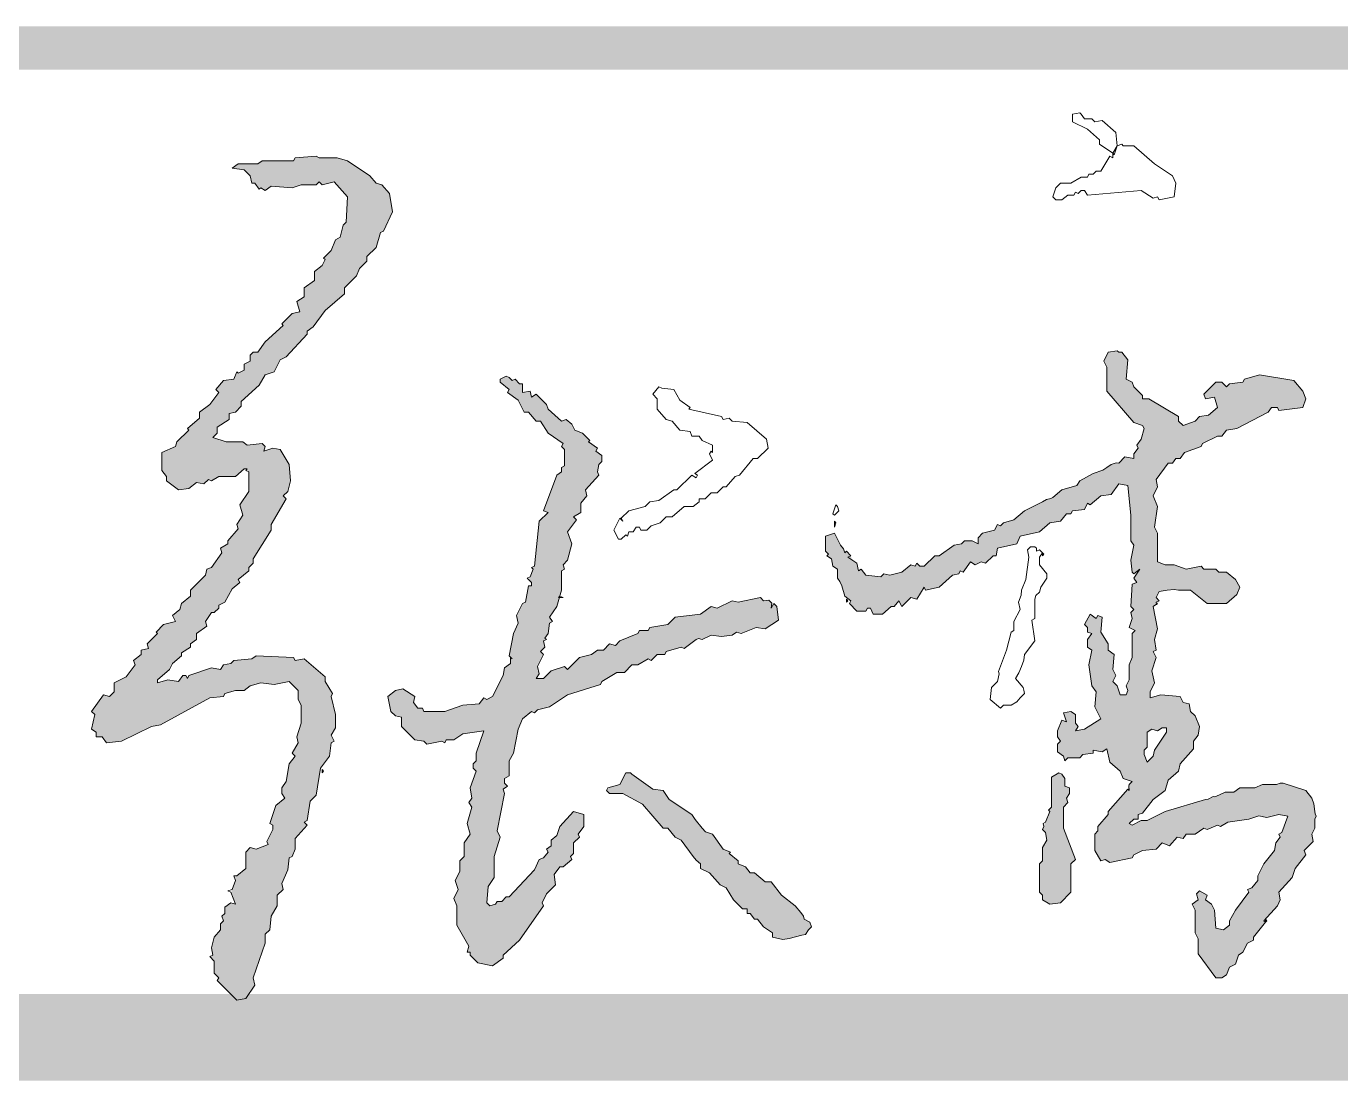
# Model space of a CAD drawing. Extents: x -518115 to 790560, y -210384 to 1628073.
# Drawn here: x 487287 to 488349, y -121861 to -121009 of the extents above; entities that cross this region are included whole.
import ezdxf

# ---------------------------------------------------------------- set-up
doc = ezdxf.new("R2010")
doc.units = 0
doc.header["$LTSCALE"] = 1000
doc.header["$MEASUREMENT"] = 0
doc.layers.add('图框', color=140, linetype='Continuous')
doc.layers.add('签名', color=7, linetype='Continuous', lineweight=18)

# ---------------------------------------------------------------- blocks, each defined once
blk = doc.blocks.new('TK')
at = {"layer": '签名'}
h = blk.add_hatch(color=2, dxfattribs=at)
h.dxf.hatch_style = 1
h.paths.add_polyline_path([(546496, 497388.5), (546506.9, 497389.7), (546508.1, 497392.1), (546516.6, 497394.6), (546523.8, 497394.6), (546528.7, 497398.2), (546537.1, 497400.6), (546548, 497399.4), (546560.1, 497401.8), (546567.4, 497394.6), (546567.4, 497387.3), (546569.8, 497382.5), (546569.8, 497368), (546566.2, 497357.1), (546567.4, 497352.2), (546562.5, 497343.8), (546564.9, 497341.3), (546560.1, 497335.3), (546557.7, 497320.8), (546554.1, 497315.9), (546554.1, 497311.1), (546556.5, 497307.5), (546549.2, 497301.4), (546544.4, 497286.9), (546546.8, 497285.7), (546546.8, 497282.1), (546542, 497272.4), (546543.2, 497270), (546533.5, 497266.3), (546528.7, 497267.6), (546525, 497263.9), (546525, 497250.6), (546515.9, 497243), (546516.6, 497240.9), (546513.1, 497230.7), (546516.6, 497221.6), (546512.9, 497222.8), (546508.1, 497219.2), (546508.1, 497214.3), (546505.7, 497211.9), (546506.9, 497208.3), (546504.5, 497205.9), (546504.5, 497201), (546499.6, 497195), (546497.2, 497186.5), (546498.4, 497180.5), (546496, 497179.3), (546499.6, 497175.6), (546499.6, 497166), (546503.3, 497162.3), (546502, 497159.9), (546517.8, 497144.2), (546525, 497145.4), (546532.3, 497156.3), (546531.1, 497162.3), (546540.8, 497190.1), (546540.8, 497197.4), (546544.4, 497201), (546545.6, 497211.9), (546550.4, 497220.4), (546550.4, 497228.9), (546555.3, 497233.7), (546554.1, 497238.5), (546558.9, 497249.4), (546560.1, 497259.1), (546562.5, 497260.3), (546564.9, 497266.3), (546564.9, 497274.8), (546574.6, 497285.7), (546572.2, 497288.1), (546574.6, 497289.3), (546577, 497305.1), (546581.9, 497309.9), (546585.5, 497331.7), (546592.8, 497341.3), (546594, 497352.2), (546596.4, 497353.4), (546594, 497358.3), (546597.6, 497364.3), (546597.6, 497375.2), (546594, 497389.7), (546595.2, 497392.1), (546589.1, 497401.8), (546589.1, 497405.5), (546572.2, 497420), (546564.9, 497418.8), (546563.7, 497421.2), (546533.5, 497422.4), (546529.9, 497420), (546515.4, 497418.8), (546512.9, 497416.3), (546506.9, 497415.1), (546504.5, 497411.5), (546497.2, 497412.7), (546479.1, 497406.7), (546477.9, 497404.2), (546476.6, 497406.7), (546474.2, 497406.7), (546470.6, 497401.8), (546462.1, 497403), (546453.7, 497400.6), (546453.7, 497403), (546463.3, 497411.5), (546465.8, 497416.3), (546473, 497422.4), (546473, 497424.8), (546480.3, 497429.6), (546480.3, 497432.1), (546485.1, 497435.7), (546485.1, 497440.5), (546493.6, 497446.6), (546492.4, 497450.2), (546497.2, 497457.5), (546499.6, 497457.5), (546503.3, 497461.1), (546503.3, 497463.5), (546508.1, 497465.9), (546514.1, 497476.8), (546520.2, 497481.7), (546519, 497484.1), (546527.4, 497491.3), (546527.4, 497493.8), (546531.1, 497497.4), (546531.1, 497501), (546545.6, 497524), (546545.6, 497528.8), (546557.7, 497549.4), (546555.3, 497551.8), (546558.9, 497555.4), (546561.3, 497563.9), (546560.1, 497577.2), (546552.8, 497589.3), (546546.8, 497590.5), (546539.5, 497588.1), (546540.8, 497591.7), (546538.3, 497594.2), (546526.2, 497592.9), (546522.6, 497595.4), (546509.3, 497595.4), (546498.4, 497599), (546502, 497602.6), (546502, 497607.5), (546511.7, 497613.5), (546511.7, 497618.3), (546516.6, 497619.6), (546521.4, 497624.4), (546521.4, 497628), (546535.9, 497641.3), (546540.8, 497649.8), (546548, 497652.2), (546552.8, 497661.9), (546557.7, 497664.3), (546574.6, 497682.5), (546574.6, 497684.9), (546579.5, 497688.5), (546589.1, 497701.8), (546604.9, 497715.1), (546604.9, 497719.9), (546614.5, 497729.6), (546617, 497735.7), (546623, 497741.7), (546623, 497745.4), (546630.3, 497752.6), (546633.9, 497764.7), (546636.3, 497765.9), (546643.6, 497781.6), (546641.1, 497796.2), (546635.1, 497803.4), (546630.3, 497804.6), (546625.4, 497810.7), (546607.3, 497822.8), (546598.8, 497825.2), (546584.3, 497825.2), (546581.9, 497826.4), (546564.9, 497825.2), (546563.7, 497822.8), (546538.3, 497822.8), (546534.7, 497820.3), (546519, 497820.3), (546514.1, 497816.7), (546523.8, 497815.5), (546528.7, 497810.7), (546529.9, 497804.6), (546532.3, 497804.6), (546535.9, 497799.8), (546537.1, 497801), (546540.8, 497798.6), (546545.6, 497802.2), (546562.5, 497801), (546569.8, 497803.4), (546581.9, 497803.4), (546584.3, 497805.8), (546586.7, 497803.4), (546596.4, 497805.8), (546607.3, 497793.7), (546606.1, 497773.2), (546603.7, 497770.8), (546601.2, 497761.1), (546597.6, 497758.7), (546594, 497750.2), (546587.9, 497744.1), (546589.1, 497742.9), (546586.7, 497738.1), (546580.7, 497733.3), (546580.7, 497726), (546572.2, 497719.9), (546572.2, 497712.7), (546566.2, 497709.1), (546568.6, 497700.6), (546562.5, 497699.4), (546554.1, 497690.9), (546555.3, 497689.7), (546540.8, 497676.4), (546534.7, 497667.9), (546531.1, 497667.9), (546528.7, 497665.5), (546528.7, 497660.7), (546523.8, 497658.3), (546523.8, 497653.4), (546516.9, 497649.9), (546515.4, 497646.2), (546506.9, 497645), (546500.8, 497637.7), (546503.3, 497635.3), (546496, 497625.6), (546487.5, 497619.6), (546487.5, 497614.7), (546477.9, 497606.2), (546479.1, 497605), (546469.4, 497595.4), (546468.2, 497591.7), (546457.3, 497586.9), (546457.3, 497572.4), (546460.9, 497567.5), (546460.9, 497563.9), (546470.6, 497556.7), (546479.1, 497557.9), (546485.1, 497562.7), (546491.2, 497561.5), (546494.8, 497565.1), (546497.2, 497563.9), (546503.3, 497567.5), (546516.6, 497567.5), (546523.8, 497573.6), (546526.2, 497573.6), (546525, 497572.4), (546527.4, 497571.2), (546527.4, 497555.4), (546520.2, 497544.6), (546522.6, 497536.1), (546517.8, 497528.8), (546519, 497525.2), (546510.5, 497515.5), (546510.5, 497513.1), (546504.5, 497509.5), (546505.7, 497505.8), (546497.2, 497493.8), (546493.6, 497492.5), (546492.4, 497487.7), (546480.3, 497475.6), (546480.3, 497470.8), (546473, 497464.7), (546471.8, 497459.9), (546465.8, 497455), (546468.2, 497450.2), (546458.5, 497447.8), (546452.5, 497441.7), (546453.7, 497440.5), (546445.2, 497432.1), (546446.4, 497428.4), (546440.4, 497427.2), (546440.4, 497423.6), (546434.3, 497418.8), (546435.5, 497415.1), (546428.3, 497405.5), (546418.6, 497400.6), (546418.6, 497393.4), (546415, 497389.7), (546410.1, 497390.9), (546400.4, 497377.6), (546402.9, 497375.2), (546400.4, 497363.1), (546404.1, 497360.7), (546404.1, 497357.1), (546408.9, 497357.1), (546412.5, 497352.2), (546424.6, 497353.4), (546448.8, 497365.5), (546456.1, 497366.7)])
h = blk.add_hatch(color=2, dxfattribs=at)
h.dxf.hatch_style = 1
h.paths.add_polyline_path([(547276.7, 497582.1), (547280.3, 497582.1), (547283.9, 497586.9), (547297.2, 497591.7), (547298.4, 497594.2), (547310.5, 497600.2), (547314.1, 497600.2), (547317.8, 497605), (547326.2, 497606.2), (547351.6, 497619.6), (547354.1, 497623.2), (547358.9, 497623.2), (547360.1, 497620.8), (547379.5, 497623.2), (547381.9, 497630.4), (547379.5, 497636.5), (547372.2, 497645), (547344.4, 497649.8), (547332.3, 497646.2), (547331.1, 497643.7), (547320.2, 497642.5), (547317.8, 497640.1), (547314.1, 497643.7), (547309.3, 497643.7), (547299.6, 497634.1), (547300.8, 497630.4), (547308.1, 497631.6), (547310.5, 497623.2), (547303.3, 497617.1), (547296, 497615.9), (547292.4, 497612.3), (547282.7, 497608.7), (547279.1, 497612.3), (547279.1, 497615.9), (547254.9, 497630.4), (547250, 497630.4), (547250, 497632.9), (547242.8, 497640.1), (547241.6, 497643.7), (547236.7, 497646.2), (547237.9, 497661.9), (547233.1, 497667.9), (547230.7, 497667.9), (547229.5, 497669.1), (547222.2, 497667.9), (547218.6, 497660.7), (547221, 497655.8), (547221, 497636.5), (547242.8, 497611.1), (547250, 497608.7), (547251.2, 497606.2), (547248.8, 497597.8), (547245.2, 497592.9), (547246.4, 497590.5), (547242.8, 497585.7), (547242.8, 497582.1), (547235.5, 497583.3), (547230.7, 497578.4), (547228.7, 497578.6), (547224.6, 497577.2), (547221, 497574.8), (547217.8, 497572.6), (547210.1, 497570), (547199.2, 497563.9), (547196.8, 497560.3), (547184.7, 497556.7), (547177.5, 497550.6), (547175.7, 497549.8), (547172.4, 497548.9), (547169, 497547), (547154.5, 497539.7), (547146, 497532.5), (547137.5, 497530), (547135.1, 497527.6), (547132.7, 497528.8), (547130.3, 497524), (547120.6, 497521.6), (547117, 497517.9), (547117, 497513.1), (547112.1, 497515.5), (547106.1, 497515.5), (547103.7, 497513.1), (547097.6, 497511.9), (547085.5, 497503.4), (547081.9, 497503.4), (547073.4, 497495), (547069.8, 497495), (547067.4, 497497.4), (547066.2, 497495), (547062.6, 497496.2), (547055.3, 497490.1), (547045.6, 497487.7), (547040.8, 497488.9), (547038.4, 497486.5), (547026.3, 497487.7), (547022.6, 497492.5), (547020.2, 497491.3), (547019, 497497.4), (547014.6, 497501.2), (547014.2, 497503.4), (547010.5, 497507.1), (547009.3, 497505.8), (547008.3, 497509), (547005.7, 497511.9), (547000.9, 497521.6), (546993.6, 497519.2), (546993.6, 497507.1), (546996, 497504.6), (546994.8, 497503.4), (546998.4, 497501), (546999.7, 497495), (547003.3, 497492.5), (547003.3, 497485.3), (547005.5, 497482), (547006.9, 497479.2), (547009.3, 497470.8), (547014.2, 497467.1), (547013, 497464.7), (547019, 497458.7), (547026.3, 497458.7), (547027.5, 497461.1), (547029.9, 497461.1), (547032.3, 497456.3), (547039.6, 497456.3), (547046.8, 497462.3), (547049.2, 497462.3), (547052.9, 497467.1), (547055.3, 497462.3), (547062.6, 497469.6), (547067.4, 497468.4), (547073.4, 497478), (547074.6, 497475.6), (547085.5, 497478), (547096.4, 497487.7), (547101.3, 497488.9), (547102.5, 497491.3), (547104.9, 497490.1), (547110.9, 497498.6), (547114.6, 497496.2), (547119.4, 497498.6), (547123, 497497.4), (547129.1, 497503.4), (547131.5, 497503.4), (547132.7, 497509.5), (547148.4, 497513.1), (547150.9, 497519.2), (547166.6, 497522.8), (547175, 497530), (547183.5, 497531.3), (547188.4, 497537.3), (547192, 497537.3), (547193.2, 497539.7), (547202.9, 497540.9), (547205.3, 497545.8), (547207.7, 497544.6), (547216.2, 497551.8), (547224.6, 497553), (547230.7, 497561.5), (547237.9, 497560.3), (547240.4, 497536.1), (547240.4, 497515.5), (547242.8, 497511.9), (547240.4, 497499.8), (547241.6, 497490.1), (547242.8, 497488.9), (547247.6, 497492.5), (547242.8, 497485.3), (547245.2, 497481.7), (547241.6, 497480.4), (547240.4, 497462.3), (547242.8, 497459.9), (547240.4, 497457.5), (547241.6, 497452.6), (547239.2, 497445.4), (547244, 497443), (547241.6, 497440.5), (547241.6, 497421.2), (547239.2, 497415.1), (547239.2, 497403), (547236.7, 497398.2), (547237.9, 497394.6), (547236.7, 497390.9), (547231.9, 497390.9), (547229.5, 497398.2), (547225.8, 497401.8), (547228.3, 497406.7), (547225.8, 497411.5), (547227.1, 497423.6), (547222.2, 497427.2), (547222.2, 497432.1), (547216.2, 497441.7), (547217.4, 497453.8), (547213.8, 497455), (547212.5, 497452.6), (547207.7, 497456.3), (547202.9, 497447.8), (547205.3, 497445.4), (547205.3, 497441.7), (547208.9, 497440.5), (547205.3, 497435.7), (547205.3, 497429.6), (547208.9, 497427.2), (547206.5, 497415.1), (547208.9, 497398.2), (547212.5, 497393.4), (547211.3, 497381.3), (547216.2, 497371.6), (547202.9, 497363.1), (547195.6, 497361.9), (547198, 497365.5), (547195.6, 497368), (547195.6, 497375.2), (547192, 497377.6), (547185.9, 497376.4), (547188.4, 497369.2), (547184.7, 497370.4), (547181.1, 497361.9), (547181.1, 497357.1), (547183.5, 497353.4), (547181.1, 497351), (547181.1, 497345), (547185.9, 497341.3), (547187.1, 497337.7), (547189.6, 497340.1), (547199.2, 497340.1), (547201.7, 497342.6), (547210.1, 497343.8), (547210.1, 497346.2), (547217.4, 497345), (547221, 497347.4), (547223.4, 497336.5), (547231.9, 497329.2), (547234.3, 497323.2), (547241.6, 497320.8), (547239.2, 497318.4), (547238.9, 497317.1), (547237.8, 497314.6), (547237.9, 497314.7), (547239.2, 497313.5), (547237.8, 497314.6), (547222.2, 497296.6), (547222.2, 497294.2), (547213.8, 497284.5), (547213.8, 497280.9), (547211.3, 497278.4), (547211.3, 497265.1), (547216.2, 497256.7), (547219.8, 497257.9), (547223.4, 497255.5), (547241.6, 497259.1), (547242.8, 497261.5), (547250, 497265.1), (547260.9, 497266.3), (547265.8, 497271.2), (547271.8, 497268.8), (547277.9, 497276), (547282.7, 497274.8), (547285.1, 497278.4), (547292.4, 497278.4), (547299.6, 497283.3), (547302.1, 497282.1), (547310.5, 497285.7), (547312.9, 497284.5), (547319, 497288.1), (547334.7, 497290.4), (547334.7, 497290.5), (547334.9, 497290.4), (547335.9, 497290.5), (547343.9, 497293.1), (547350.4, 497291.8), (547360.1, 497294.2), (547367.4, 497293), (547362.5, 497279.7), (547360.1, 497278.4), (547361.3, 497276), (547357.7, 497271.2), (547356.5, 497265.1), (547348, 497254.3), (547343.2, 497244.6), (547343.2, 497240.9), (547338.3, 497234.9), (547334.7, 497233.7), (547335.9, 497231.3), (547325, 497216.8), (547320.2, 497208.3), (547320.2, 497204.7), (547315.4, 497201), (547309.3, 497202.2), (547308.1, 497216.8), (547305.7, 497221.6), (547300.8, 497225.2), (547302.1, 497228.9), (547296, 497232.5), (547293.6, 497230.1), (547294.8, 497225.2), (547290, 497221.6), (547292.4, 497216.8), (547292.4, 497198.6), (547294.8, 497193.8), (547294.8, 497181.7), (547309.3, 497162.3), (547314.1, 497162.3), (547317.8, 497164.7), (547320.2, 497170.8), (547325, 497173.2), (547327.5, 497180.5), (547331.1, 497182.9), (547334.7, 497190.1), (547339.6, 497192.6), (547339.6, 497195), (547349.2, 497207.1), (547348, 497208.3), (547358.9, 497220.4), (547361.3, 497225.2), (547360.1, 497231.3), (547371, 497243.4), (547373.4, 497250.6), (547381.9, 497261.5), (547380.7, 497265.1), (547387.9, 497272.4), (547386.7, 497278.4), (547389.1, 497283.3), (547389.1, 497290.5), (547390.3, 497292.8), (547389.5, 497294.7), (547389.1, 497296.6), (547388.4, 497302.8), (547386.7, 497307.5), (547381.9, 497313.5), (547363.7, 497319.6), (547361.3, 497319.6), (547358.1, 497318.4), (547356.5, 497318.4), (547346.8, 497318.4), (547340.8, 497315.9), (547328.7, 497315.9), (547323.8, 497312.3), (547316.6, 497312.3), (547309.3, 497308.7), (547308.4, 497308.5), (547306.9, 497308.7), (547303.1, 497306.7), (547300.8, 497306.3), (547268.2, 497296.6), (547253.7, 497289.3), (547248.8, 497289.3), (547241.6, 497285.7), (547239.2, 497286.9), (547242.8, 497290.5), (547246.4, 497290.5), (547246.4, 497294.2), (547250, 497295.4), (547258.5, 497306.3), (547268.2, 497313.5), (547270.6, 497322), (547279.1, 497329.2), (547280.3, 497335.3), (547291.2, 497347.4), (547291.2, 497353.4), (547294.8, 497358.3), (547296, 497365.5), (547292.4, 497374), (547288.7, 497377.6), (547287.5, 497383.7), (547282.7, 497384.9), (547280.3, 497389.7), (547264.6, 497390.9), (547256.1, 497388.5), (547256.1, 497393.4), (547259.7, 497400.6), (547257.3, 497410.3), (547260.9, 497421.2), (547258.5, 497426), (547260.9, 497427.2), (547259.7, 497435.7), (547262.1, 497444.2), (547258.5, 497462.3), (547262.1, 497464.7), (547263.3, 497467.1), (547260.9, 497469.6), (547263.3, 497474.4), (547269.7, 497475.6), (547275.5, 497476), (547279.1, 497475.6), (547288.7, 497475.6), (547302.1, 497464.7), (547317.8, 497464.7), (547326.2, 497472), (547328.7, 497478), (547325, 497484.1), (547317.8, 497490.1), (547311.7, 497490.1), (547309.3, 497492.5), (547299.6, 497492.5), (547297.2, 497495), (547285.1, 497492.5), (547275.4, 497496.2), (547268.2, 497496.2), (547262.1, 497498.6), (547262.1, 497521.6), (547259.7, 497526.4), (547262.1, 497543.3), (547258.5, 497551.8), (547262.1, 497559.1), (547260.9, 497565.1), (547270.6, 497578.4), (547274.2, 497578.4)])
h.paths.add_polyline_path([(547269.4, 497364.3), (547269.4, 497360.7), (547259.7, 497346.2), (547258.5, 497341.3), (547253.7, 497336.5), (547251.2, 497342.6), (547251.2, 497346.2), (547253.7, 497348.6), (547253.7, 497360.7), (547257.3, 497363.1), (547262.1, 497361.9), (547265.8, 497364.3)], flags=16)
h = blk.add_hatch(color=2, dxfattribs=at)
h.dxf.hatch_style = 1
h.paths.add_polyline_path([(546724.6, 497389.7), (546719.8, 497387.3), (546717.4, 497388.5), (546713.7, 497383.7), (546700.4, 497382.5), (546685.9, 497377.6), (546669, 497377.6), (546667.8, 497380.1), (546664.1, 497380.1), (546660.5, 497384.9), (546661.7, 497389.7), (546652, 497395.8), (546646, 497394.6), (546639.9, 497389.7), (546642.4, 497377.6), (546646, 497374), (546650.8, 497372.8), (546650.8, 497365.5), (546661.7, 497354.6), (546669, 497353.4), (546671.4, 497351), (546683.5, 497353.4), (546685.9, 497352.2), (546687.1, 497354.6), (546693.2, 497354.6), (546700.4, 497359.5), (546717.4, 497361.9), (546711.3, 497343.8), (546711.3, 497337.7), (546708.9, 497335.3), (546708.9, 497331.7), (546711.3, 497329.2), (546706.5, 497315.9), (546707.7, 497307.5), (546705.3, 497303.8), (546707.7, 497300.2), (546704, 497286.9), (546706.5, 497278.4), (546701.6, 497271.2), (546701.6, 497260.3), (546698, 497256.7), (546698, 497248.2), (546694.4, 497240.9), (546696.8, 497233.7), (546693.2, 497226.4), (546695.6, 497220.4), (546695.6, 497204.7), (546705.3, 497187.7), (546704, 497182.9), (546706.5, 497182.9), (546706.5, 497180.5), (546712.5, 497174.4), (546724.6, 497172), (546733.1, 497178), (546733.1, 497180.5), (546746.4, 497192.6), (546765.7, 497220.4), (546764.5, 497222.8), (546768.2, 497230.1), (546775.4, 497237.3), (546774.2, 497245.8), (546779, 497251.8), (546781.5, 497251.8), (546788.7, 497257.9), (546787.5, 497260.3), (546789.9, 497262.7), (546789.9, 497271.2), (546794.8, 497276), (546793.6, 497278.4), (546798.4, 497284.5), (546798.4, 497294.2), (546789.9, 497296.6), (546779, 497284.5), (546776.6, 497277.2), (546771.8, 497273.6), (546771.8, 497268.8), (546768.2, 497266.3), (546769.4, 497263.9), (546765.7, 497259.1), (546762.1, 497257.9), (546758.5, 497249.4), (546737.9, 497227.6), (546735.5, 497227.6), (546731.9, 497224), (546728.2, 497224), (546727, 497221.6), (546722.2, 497220.4), (546719.8, 497222.8), (546721, 497236.1), (546725.8, 497243.4), (546725.8, 497260.3), (546730.7, 497276), (546728.2, 497280.9), (546734.3, 497311.1), (546733.1, 497314.7), (546736.7, 497317.2), (546734.3, 497319.6), (546734.3, 497323.2), (546737.9, 497325.6), (546737.9, 497337.7), (546741.5, 497343.8), (546745.2, 497363.1), (546748.8, 497371.6), (546756.1, 497377.6), (546758.5, 497376.4), (546760.9, 497378.8), (546770.6, 497381.3), (546785.1, 497390.9), (546811.7, 497399.4), (546812.9, 497401.8), (546825, 497409.1), (546831.1, 497409.1), (546837.1, 497415.1), (546841.9, 497415.1), (546850.4, 497420), (546852.8, 497418.8), (546857.7, 497423.6), (546863.7, 497423.6), (546864.9, 497426), (546877, 497429.6), (546879.4, 497428.4), (546890.4, 497436.7), (546894, 497435.7), (546901.2, 497439.3), (546909.7, 497438.1), (546918.1, 497439.3), (546921.8, 497441.7), (546925.4, 497440.5), (546937.5, 497445.4), (546944.8, 497444.2), (546955.6, 497451.4), (546954.4, 497462.3), (546952, 497464.7), (546949.6, 497461.1), (546950.2, 497465.1), (546947.8, 497467.5), (546943.5, 497467.1), (546941.1, 497469.6), (546923, 497465.9), (546918.1, 497467.1), (546906.1, 497461.1), (546901.2, 497462.3), (546892.7, 497456.3), (546872.2, 497453.8), (546866.1, 497447.8), (546851.6, 497445.4), (546850.4, 497443), (546843.2, 497443), (546841.9, 497440.5), (546827.4, 497434.5), (546823.8, 497430.9), (546819, 497432.1), (546814.1, 497427.2), (546809.3, 497427.2), (546804.4, 497423.6), (546794.8, 497421.2), (546785.1, 497411.5), (546782.7, 497413.9), (546771.8, 497410.3), (546765.7, 497404.2), (546759.7, 497404.2), (546762.1, 497407.9), (546760.9, 497413.9), (546765.7, 497423.6), (546763.3, 497426), (546766.9, 497429.6), (546765.7, 497434.5), (546768.2, 497435.7), (546766.9, 497436.9), (546769.4, 497440.5), (546770.6, 497449), (546773, 497450.2), (546770.6, 497453.8), (546776.6, 497462.3), (546778.6, 497469.6), (546777.8, 497469.6), (546778.9, 497470.6), (546780.3, 497475.6), (546780.3, 497491.3), (546782.7, 497492.5), (546781.5, 497496.2), (546785.1, 497499.8), (546788.7, 497513.1), (546785.1, 497522.8), (546792.3, 497532.5), (546789.9, 497534.9), (546796, 497538.5), (546796, 497545.8), (546800.8, 497551.8), (546799.6, 497556.7), (546810.5, 497568.7), (546809.3, 497571.2), (546810.5, 497577.2), (546812.9, 497579.6), (546812.9, 497584.5), (546808.1, 497588.1), (546809.3, 497590.5), (546802, 497595.4), (546803.2, 497596.6), (546797.2, 497602.6), (546791.1, 497605), (546788.7, 497609.9), (546783.9, 497613.5), (546780.3, 497612.3), (546769.4, 497622), (546768.2, 497625.6), (546759.7, 497634.1), (546756.1, 497631.6), (546754.9, 497636.5), (546748.8, 497635.3), (546748.8, 497642.5), (546746.4, 497642.5), (546742.8, 497646.2), (546740.3, 497645), (546737.9, 497647.4), (546735.5, 497648.6), (546730.7, 497646.2), (546730.7, 497643.7), (546737.9, 497637.7), (546736.7, 497635.3), (546745.2, 497629.2), (546750, 497619.6), (546753.6, 497619.6), (546759.7, 497612.3), (546763.3, 497612.3), (546769.4, 497602.6), (546781.5, 497594.2), (546780.3, 497591.7), (546782.7, 497589.3), (546782.7, 497576), (546780.3, 497574.8), (546780.3, 497571.2), (546776.6, 497568.7), (546765.7, 497539.7), (546769.4, 497538.5), (546762.1, 497531.3), (546758.5, 497495), (546756.1, 497493.8), (546757.3, 497492.5), (546753.8, 497483.9), (546756.1, 497481.7), (546756.1, 497479.2), (546753.6, 497479.2), (546751.2, 497465.9), (546748.8, 497464.7), (546744, 497455), (546745.2, 497449), (546741.5, 497440.5), (546737.9, 497422.4), (546739.1, 497421.2), (546739.1, 497416.3), (546734.3, 497412.7), (546733.1, 497406.7)])
h = blk.add_hatch(color=2, dxfattribs=at)
h.dxf.hatch_style = 1
h.paths.add_polyline_path([(546913.3, 497234.9), (546919.4, 497225.2), (546926.6, 497218), (546930.2, 497218), (546930.2, 497214.3), (546932.7, 497214.3), (546936.3, 497209.5), (546938.7, 497209.5), (546943.5, 497203.4), (546950.8, 497198.6), (546950.8, 497195), (546959.1, 497193.2), (546964.2, 497194.1), (546974.5, 497196.6), (546977.6, 497197.2), (546979.8, 497201), (546982.3, 497203.4), (546981, 497207.1), (546976.5, 497209.6), (546975.8, 497212), (546973.6, 497214.9), (546969, 497220.4), (546958.1, 497228.9), (546949.6, 497239.7), (546944.8, 497239.7), (546936.3, 497247), (546932.7, 497247), (546929, 497251.8), (546923, 497254.3), (546923, 497256.7), (546915.7, 497262.7), (546916.9, 497263.9), (546910.9, 497266.3), (546902.4, 497278.4), (546896.7, 497280.1), (546894, 497283.3), (546888.4, 497290.1), (546885.5, 497294.2), (546867.3, 497306.3), (546862.5, 497313.5), (546854, 497314.7), (546835.4, 497328), (546832.3, 497328), (546827.4, 497318.4), (546817.8, 497315.9), (546816.5, 497313.5), (546819, 497311.1), (546829.8, 497311.1), (546845.6, 497302.6), (546862.5, 497283.3), (546866.1, 497283.3), (546872.2, 497276), (546877, 497273.6), (546886.7, 497260.3), (546889.2, 497257.2), (546892.7, 497254.3), (546892.7, 497250.6), (546900, 497247), (546908.5, 497237.3)])
h = blk.add_hatch(color=2, dxfattribs=at)
h.dxf.hatch_style = 1
h.paths.add_polyline_path([(547169, 497256.7), (547166.6, 497254.3), (547166.6, 497231.3), (547169, 497228.9), (547169, 497225.2), (547175, 497221.6), (547183.5, 497222.8), (547192, 497231.3), (547192, 497254.3), (547195.6, 497257.9), (547185.9, 497283.3), (547185.9, 497300.2), (547189.6, 497303.8), (547188.4, 497307.5), (547190.8, 497311.1), (547190.8, 497315.9), (547187.1, 497317.2), (547187.1, 497323.2), (547184.7, 497326.8), (547182.3, 497328), (547176.3, 497324.4), (547176.3, 497300.2), (547173.8, 497297.8), (547175, 497296.6), (547170.1, 497285), (547170.2, 497284.5), (547169, 497282.1), (547171.4, 497279.7), (547172.6, 497273.6), (547169, 497267.6)])
at = {"layer": '图框'}
for points, const_width in [([(541480, 497914), (548480, 497914)], 35), ([(541480, 497114), (548480, 497114)], 70)]:
    blk.add_lwpolyline(points, dxfattribs=dict(at, const_width=const_width))
at = {"layer": '签名', "color": 2, "elevation": 9704994.5}
for points in [[(547200.4, 497860.3), (547199.2, 497861.5), (547193.2, 497860.3), (547193.2, 497854.2), (547205.3, 497848.2), (547215, 497839.7), (547215, 497836.1), (547225.8, 497828.8), (547229.5, 497834.9), (547228.3, 497845.7), (547217.4, 497855.4), (547211.3, 497854.2), (547208.9, 497856.6), (547202.9, 497856.6), (547200.4, 497860.3)], [(547234.3, 497834.9), (547233.1, 497836.1), (547229.5, 497834.9), (547227.1, 497827.6), (547225.8, 497828.8), (547225.8, 497825.2), (547223.4, 497826.4), (547216.2, 497814.3), (547212.5, 497814.3), (547210.1, 497811.9), (547206.5, 497811.9), (547205.3, 497809.5), (547200.4, 497809.5), (547192, 497804.6), (547183.5, 497804.6), (547179.9, 497801), (547177.5, 497793.7), (547179.9, 497791.3), (547184.7, 497791.3), (547189.6, 497794.9), (547194.4, 497794.9), (547195.6, 497797.4), (547198, 497796.2), (547200.4, 497798.6), (547202.9, 497798.6), (547205.3, 497794.9), (547248.8, 497798.6), (547258.5, 497792.5), (547262.1, 497793.7), (547263.3, 497791.3), (547275.4, 497793.7), (547276.7, 497804.6), (547274.2, 497810.7), (547259.7, 497820.3), (547242.8, 497834.9), (547234.3, 497834.9)], [(546584.3, 497825.2), (546581.9, 497826.4), (546564.9, 497825.2), (546563.7, 497822.8), (546538.3, 497822.8), (546534.7, 497820.3), (546519, 497820.3), (546514.1, 497816.7), (546523.8, 497815.5), (546528.7, 497810.7), (546529.9, 497804.6), (546532.3, 497804.6), (546535.9, 497799.8), (546537.1, 497801), (546540.8, 497798.6), (546545.6, 497802.2), (546562.5, 497801), (546569.8, 497803.4), (546581.9, 497803.4), (546584.3, 497805.8), (546586.7, 497803.4), (546596.4, 497805.8), (546607.3, 497793.7), (546606.1, 497773.2), (546603.7, 497770.8), (546601.2, 497761.1), (546597.6, 497758.7), (546594, 497750.2), (546587.9, 497744.1), (546589.1, 497742.9), (546586.7, 497738.1), (546580.7, 497733.3), (546580.7, 497726), (546572.2, 497719.9), (546572.2, 497712.7), (546566.2, 497709.1), (546568.6, 497700.6), (546562.5, 497699.4), (546554.1, 497690.9), (546555.3, 497689.7), (546540.8, 497676.4), (546534.7, 497667.9), (546531.1, 497667.9), (546528.7, 497665.5), (546528.7, 497660.7), (546523.8, 497658.3), (546523.8, 497653.4), (546519, 497651), (546517.8, 497652.2), (546515.4, 497646.2), (546506.9, 497645), (546500.8, 497637.7), (546503.3, 497635.3), (546496, 497625.6), (546487.5, 497619.6), (546487.5, 497614.7), (546477.9, 497606.2), (546479.1, 497605), (546469.4, 497595.4), (546468.2, 497591.7), (546457.3, 497586.9), (546457.3, 497572.4), (546460.9, 497567.5), (546460.9, 497563.9), (546470.6, 497556.7), (546479.1, 497557.9), (546485.1, 497562.7), (546491.2, 497561.5), (546494.8, 497565.1), (546497.2, 497563.9), (546503.3, 497567.5), (546516.6, 497567.5), (546523.8, 497573.6), (546526.2, 497573.6), (546525, 497572.4), (546527.4, 497571.2), (546527.4, 497555.4), (546520.2, 497544.6), (546522.6, 497536.1), (546517.8, 497528.8), (546519, 497525.2), (546510.5, 497515.5), (546510.5, 497513.1), (546504.5, 497509.5), (546505.7, 497505.8), (546497.2, 497493.8), (546493.6, 497492.5), (546492.4, 497487.7), (546480.3, 497475.6), (546480.3, 497470.8), (546473, 497464.7), (546471.8, 497459.9), (546465.8, 497455), (546468.2, 497450.2), (546458.5, 497447.8), (546452.5, 497441.7), (546453.7, 497440.5), (546445.2, 497432.1), (546446.4, 497428.4), (546440.4, 497427.2), (546440.4, 497423.6), (546434.3, 497418.8), (546435.5, 497415.1), (546428.3, 497405.5), (546418.6, 497400.6), (546418.6, 497393.4), (546415, 497389.7), (546410.1, 497390.9), (546400.4, 497377.6), (546402.9, 497375.2), (546400.4, 497363.1), (546404.1, 497360.7), (546404.1, 497357.1), (546408.9, 497357.1), (546412.5, 497352.2), (546424.6, 497353.4), (546448.8, 497365.5), (546456.1, 497366.7), (546496, 497388.5), (546506.9, 497389.7), (546508.1, 497392.1), (546516.6, 497394.6), (546523.8, 497394.6), (546528.7, 497398.2), (546537.1, 497400.6), (546548, 497399.4), (546560.1, 497401.8), (546567.4, 497394.6), (546567.4, 497387.3), (546569.8, 497382.5), (546569.8, 497368), (546566.2, 497357.1), (546567.4, 497352.2), (546562.5, 497343.8), (546564.9, 497341.3), (546560.1, 497335.3), (546557.7, 497320.8), (546554.1, 497315.9), (546554.1, 497311.1), (546556.5, 497307.5), (546549.2, 497301.4), (546544.4, 497286.9), (546546.8, 497285.7), (546546.8, 497282.1), (546542, 497272.4), (546543.2, 497270), (546533.5, 497266.3), (546528.7, 497267.6), (546525, 497263.9), (546525, 497250.6), (546517.8, 497244.6), (546515.4, 497244.6), (546516.6, 497240.9), (546514.1, 497233.7), (546510.5, 497232.5), (546512.9, 497231.3), (546516.6, 497221.6), (546512.9, 497222.8), (546508.1, 497219.2), (546508.1, 497214.3), (546505.7, 497211.9), (546506.9, 497208.3), (546504.5, 497205.9), (546504.5, 497201), (546499.6, 497195), (546497.2, 497186.5), (546498.4, 497180.5), (546496, 497179.3), (546499.6, 497175.6), (546499.6, 497166), (546503.3, 497162.3), (546502, 497159.9), (546517.8, 497144.2), (546525, 497145.4), (546532.3, 497156.3), (546531.1, 497162.3), (546540.8, 497190.1), (546540.8, 497197.4), (546544.4, 497201), (546545.6, 497211.9), (546550.4, 497220.4), (546550.4, 497228.9), (546555.3, 497233.7), (546554.1, 497238.5), (546558.9, 497249.4), (546560.1, 497259.1), (546562.5, 497260.3), (546564.9, 497266.3), (546564.9, 497274.8), (546574.6, 497285.7), (546572.2, 497288.1), (546574.6, 497289.3), (546577, 497305.1), (546581.9, 497309.9), (546585.5, 497331.7), (546592.8, 497341.3), (546594, 497352.2), (546596.4, 497353.4), (546594, 497358.3), (546597.6, 497364.3), (546597.6, 497375.2), (546594, 497389.7), (546595.2, 497392.1), (546589.1, 497401.8), (546589.1, 497405.5), (546572.2, 497420), (546564.9, 497418.8), (546563.7, 497421.2), (546533.5, 497422.4), (546529.9, 497420), (546515.4, 497418.8), (546512.9, 497416.3), (546506.9, 497415.1), (546504.5, 497411.5), (546497.2, 497412.7), (546479.1, 497406.7), (546477.9, 497404.2), (546476.6, 497406.7), (546474.2, 497406.7), (546470.6, 497401.8), (546462.1, 497403), (546453.7, 497400.6), (546453.7, 497403), (546463.3, 497411.5), (546465.8, 497416.3), (546473, 497422.4), (546473, 497424.8), (546480.3, 497429.6), (546480.3, 497432.1), (546485.1, 497435.7), (546485.1, 497440.5), (546493.6, 497446.6), (546492.4, 497450.2), (546497.2, 497457.5), (546499.6, 497457.5), (546503.3, 497461.1), (546503.3, 497463.5), (546508.1, 497465.9), (546514.1, 497476.8), (546520.2, 497481.7), (546519, 497484.1), (546527.4, 497491.3), (546527.4, 497493.8), (546531.1, 497497.4), (546531.1, 497501), (546545.6, 497524), (546545.6, 497528.8), (546557.7, 497549.4), (546555.3, 497551.8), (546558.9, 497555.4), (546561.3, 497563.9), (546560.1, 497577.2), (546552.8, 497589.3), (546546.8, 497590.5), (546539.5, 497588.1), (546540.8, 497591.7), (546538.3, 497594.2), (546526.2, 497592.9), (546522.6, 497595.4), (546509.3, 497595.4), (546498.4, 497599), (546502, 497602.6), (546502, 497607.5), (546511.7, 497613.5), (546511.7, 497618.3), (546516.6, 497619.6), (546521.4, 497624.4), (546521.4, 497628), (546535.9, 497641.3), (546540.8, 497649.8), (546548, 497652.2), (546552.8, 497661.9), (546557.7, 497664.3), (546574.6, 497682.5), (546574.6, 497684.9), (546579.5, 497688.5), (546589.1, 497701.8), (546604.9, 497715.1), (546604.9, 497719.9), (546614.5, 497729.6), (546617, 497735.7), (546623, 497741.7), (546623, 497745.4), (546630.3, 497752.6), (546633.9, 497764.7), (546636.3, 497765.9), (546643.6, 497781.6), (546641.1, 497796.2), (546635.1, 497803.4), (546630.3, 497804.6), (546625.4, 497810.7), (546607.3, 497822.8), (546598.8, 497825.2), (546584.3, 497825.2)], [(547230.7, 497667.9), (547229.5, 497669.1), (547222.2, 497667.9), (547218.6, 497660.7), (547221, 497655.8), (547221, 497636.5), (547242.8, 497611.1), (547250, 497608.7), (547251.2, 497606.2), (547248.8, 497597.8), (547245.2, 497592.9), (547246.4, 497590.5), (547242.8, 497585.7), (547242.8, 497582.1), (547235.5, 497583.3), (547230.7, 497578.4), (547228.7, 497578.6), (547224.6, 497577.2), (547221, 497574.8), (547217.8, 497572.6), (547210.1, 497570), (547199.2, 497563.9), (547196.8, 497560.3), (547184.7, 497556.7), (547177.5, 497550.6), (547175.7, 497549.8), (547172.4, 497548.9), (547169, 497547), (547154.5, 497539.7), (547146, 497532.5), (547137.5, 497530), (547135.1, 497527.6), (547132.7, 497528.8), (547130.3, 497524), (547120.6, 497521.6), (547117, 497517.9), (547117, 497513.1), (547112.1, 497515.5), (547106.1, 497515.5), (547103.7, 497513.1), (547097.6, 497511.9), (547085.5, 497503.4), (547081.9, 497503.4), (547073.4, 497495), (547069.8, 497495), (547067.4, 497497.4), (547066.2, 497495), (547062.6, 497496.2), (547055.3, 497490.1), (547045.6, 497487.7), (547040.8, 497488.9), (547038.4, 497486.5), (547026.3, 497487.7), (547022.6, 497492.5), (547020.2, 497491.3), (547019, 497497.4), (547011.7, 497502.2), (547014.2, 497503.4), (547010.5, 497507.1), (547009.3, 497505.8), (547008.3, 497509), (547005.7, 497511.9), (547000.9, 497521.6), (546993.6, 497519.2), (546993.6, 497507.1), (546996, 497504.6), (546994.8, 497503.4), (546998.4, 497501), (546999.7, 497495), (547003.3, 497492.5), (547003.3, 497485.3), (547005.2, 497482.5), (547006.9, 497479.2), (547009.3, 497470.8), (547014.2, 497467.1), (547013, 497464.7), (547019, 497458.7), (547026.3, 497458.7), (547027.5, 497461.1), (547029.9, 497461.1), (547032.3, 497456.3), (547039.6, 497456.3), (547046.8, 497462.3), (547049.2, 497462.3), (547052.9, 497467.1), (547055.3, 497462.3), (547062.6, 497469.6), (547067.4, 497468.4), (547073.4, 497478), (547074.6, 497475.6), (547085.5, 497478), (547096.4, 497487.7), (547101.3, 497488.9), (547102.5, 497491.3), (547104.9, 497490.1), (547110.9, 497498.6), (547114.6, 497496.2), (547119.4, 497498.6), (547123, 497497.4), (547129.1, 497503.4), (547131.5, 497503.4), (547132.7, 497509.5), (547148.4, 497513.1), (547150.9, 497519.2), (547166.6, 497522.8), (547175, 497530), (547183.5, 497531.3), (547188.4, 497537.3), (547192, 497537.3), (547193.2, 497539.7), (547202.9, 497540.9), (547205.3, 497545.8), (547207.7, 497544.6), (547216.2, 497551.8), (547224.6, 497553), (547230.7, 497561.5), (547237.9, 497560.3), (547240.4, 497536.1), (547240.4, 497515.5), (547242.8, 497511.9), (547240.4, 497499.8), (547241.6, 497490.1), (547242.8, 497488.9), (547247.6, 497492.5), (547242.8, 497485.3), (547245.2, 497481.7), (547241.6, 497480.4), (547240.4, 497462.3), (547242.8, 497459.9), (547240.4, 497457.5), (547241.6, 497452.6), (547239.2, 497445.4), (547244, 497443), (547241.6, 497440.5), (547241.6, 497421.2), (547239.2, 497415.1), (547239.2, 497403), (547236.7, 497398.2), (547237.9, 497394.6), (547236.7, 497390.9), (547231.9, 497390.9), (547229.5, 497398.2), (547225.8, 497401.8), (547228.3, 497406.7), (547225.8, 497411.5), (547227.1, 497423.6), (547222.2, 497427.2), (547222.2, 497432.1), (547216.2, 497441.7), (547217.4, 497453.8), (547213.8, 497455), (547212.5, 497452.6), (547207.7, 497456.3), (547202.9, 497447.8), (547205.3, 497445.4), (547205.3, 497441.7), (547208.9, 497440.5), (547205.3, 497435.7), (547205.3, 497429.6), (547208.9, 497427.2), (547206.5, 497415.1), (547208.9, 497398.2), (547212.5, 497393.4), (547211.3, 497381.3), (547216.2, 497371.6), (547202.9, 497363.1), (547195.6, 497361.9), (547198, 497365.5), (547195.6, 497368), (547195.6, 497375.2), (547192, 497377.6), (547185.9, 497376.4), (547188.4, 497369.2), (547184.7, 497370.4), (547181.1, 497361.9), (547181.1, 497357.1), (547183.5, 497353.4), (547181.1, 497351), (547181.1, 497345), (547185.9, 497341.3), (547187.1, 497337.7), (547189.6, 497340.1), (547199.2, 497340.1), (547201.7, 497342.6), (547210.1, 497343.8), (547210.1, 497346.2), (547217.4, 497345), (547221, 497347.4), (547223.4, 497336.5), (547231.9, 497329.2), (547234.3, 497323.2), (547241.6, 497320.8), (547239.2, 497318.4), (547238.9, 497317.1), (547239.2, 497313.5), (547237.9, 497314.7), (547222.2, 497296.6), (547222.2, 497294.2), (547213.8, 497284.5), (547213.8, 497280.9), (547211.3, 497278.4), (547211.3, 497265.1), (547216.2, 497256.7), (547219.8, 497257.9), (547223.4, 497255.5), (547241.6, 497259.1), (547242.8, 497261.5), (547250, 497265.1), (547260.9, 497266.3), (547265.8, 497271.2), (547271.8, 497268.8), (547277.9, 497276), (547282.7, 497274.8), (547285.1, 497278.4), (547292.4, 497278.4), (547299.6, 497283.3), (547302.1, 497282.1), (547310.5, 497285.7), (547312.9, 497284.5), (547319, 497288.1), (547335.9, 497290.5), (547343.9, 497293.1), (547350.4, 497291.8), (547360.1, 497294.2), (547367.4, 497293), (547362.5, 497279.7), (547360.1, 497278.4), (547361.3, 497276), (547357.7, 497271.2), (547356.5, 497265.1), (547348, 497254.3), (547343.2, 497244.6), (547343.2, 497240.9), (547338.3, 497234.9), (547334.7, 497233.7), (547335.9, 497231.3), (547325, 497216.8), (547320.2, 497208.3), (547320.2, 497204.7), (547315.4, 497201), (547309.3, 497202.2), (547308.1, 497216.8), (547305.7, 497221.6), (547300.8, 497225.2), (547302.1, 497228.9), (547296, 497232.5), (547293.6, 497230.1), (547294.8, 497225.2), (547290, 497221.6), (547292.4, 497216.8), (547292.4, 497198.6), (547294.8, 497193.8), (547294.8, 497181.7), (547309.3, 497162.3), (547314.1, 497162.3), (547317.8, 497164.7), (547320.2, 497170.8), (547325, 497173.2), (547327.5, 497180.5), (547331.1, 497182.9), (547334.7, 497190.1), (547339.6, 497192.6), (547339.6, 497195), (547349.2, 497207.1), (547348, 497208.3), (547358.9, 497220.4), (547361.3, 497225.2), (547360.1, 497231.3), (547371, 497243.4), (547373.4, 497250.6), (547381.9, 497261.5), (547380.7, 497265.1), (547387.9, 497272.4), (547386.7, 497278.4), (547389.1, 497283.3), (547389.1, 497290.5), (547390.3, 497292.8), (547389.5, 497294.7), (547389.1, 497296.6), (547388.4, 497302.8), (547386.7, 497307.5), (547381.9, 497313.5), (547363.7, 497319.6), (547361.3, 497319.6), (547358.1, 497318.4), (547356.5, 497318.4), (547346.8, 497318.4), (547340.8, 497315.9), (547328.7, 497315.9), (547323.8, 497312.3), (547316.6, 497312.3), (547309.3, 497308.7), (547308.4, 497308.5), (547306.9, 497308.7), (547303.1, 497306.7), (547300.8, 497306.3), (547268.2, 497296.6), (547253.7, 497289.3), (547248.8, 497289.3), (547241.6, 497285.7), (547239.2, 497286.9), (547242.8, 497290.5), (547246.4, 497290.5), (547246.4, 497294.2), (547250, 497295.4), (547258.5, 497306.3), (547268.2, 497313.5), (547270.6, 497322), (547279.1, 497329.2), (547280.3, 497335.3), (547291.2, 497347.4), (547291.2, 497353.4), (547294.8, 497358.3), (547296, 497365.5), (547292.4, 497374), (547288.7, 497377.6), (547287.5, 497383.7), (547282.7, 497384.9), (547280.3, 497389.7), (547264.6, 497390.9), (547256.1, 497388.5), (547256.1, 497393.4), (547259.7, 497400.6), (547257.3, 497410.3), (547260.9, 497421.2), (547258.5, 497426), (547260.9, 497427.2), (547259.7, 497435.7), (547262.1, 497444.2), (547258.5, 497462.3), (547262.1, 497464.7), (547261.1, 497464.1), (547260.9, 497466), (547260.9, 497466), (547263.3, 497467.1), (547260.9, 497469.6), (547263.3, 497474.4), (547269.7, 497475.6), (547275.5, 497476), (547279.1, 497475.6), (547288.7, 497475.6), (547302.1, 497464.7), (547317.8, 497464.7), (547326.2, 497472), (547328.7, 497478), (547325, 497484.1), (547317.8, 497490.1), (547311.7, 497490.1), (547309.3, 497492.5), (547299.6, 497492.5), (547297.2, 497495), (547285.1, 497492.5), (547275.4, 497496.2), (547268.2, 497496.2), (547262.1, 497498.6), (547262.1, 497521.6), (547259.7, 497526.4), (547262.1, 497543.3), (547258.5, 497551.8), (547262.1, 497559.1), (547260.9, 497565.1), (547270.6, 497578.4), (547274.2, 497578.4), (547276.7, 497582.1), (547280.3, 497582.1), (547283.9, 497586.9), (547297.2, 497591.7), (547298.4, 497594.2), (547310.5, 497600.2), (547314.1, 497600.2), (547317.8, 497605), (547326.2, 497606.2), (547351.6, 497619.6), (547354.1, 497623.2), (547358.9, 497623.2), (547360.1, 497620.8), (547379.5, 497623.2), (547381.9, 497630.4), (547379.5, 497636.5), (547372.2, 497645), (547344.4, 497649.8), (547332.3, 497646.2), (547331.1, 497643.7), (547320.2, 497642.5), (547317.8, 497640.1), (547314.1, 497643.7), (547309.3, 497643.7), (547299.6, 497634.1), (547300.8, 497630.4), (547308.1, 497631.6), (547310.5, 497623.2), (547303.3, 497617.1), (547296, 497615.9), (547292.4, 497612.3), (547282.7, 497608.7), (547279.1, 497612.3), (547279.1, 497615.9), (547254.9, 497630.4), (547250, 497630.4), (547250, 497632.9), (547242.8, 497640.1), (547241.6, 497643.7), (547236.7, 497646.2), (547237.9, 497661.9), (547233.1, 497667.9), (547230.7, 497667.9)], [(546737.9, 497647.4), (546735.5, 497648.6), (546730.7, 497646.2), (546730.7, 497643.7), (546737.9, 497637.7), (546736.7, 497635.3), (546745.2, 497629.2), (546750, 497619.6), (546753.6, 497619.6), (546759.7, 497612.3), (546763.3, 497612.3), (546769.4, 497602.6), (546781.5, 497594.2), (546780.3, 497591.7), (546782.7, 497589.3), (546782.7, 497576), (546780.3, 497574.8), (546780.3, 497571.2), (546776.6, 497568.7), (546765.7, 497539.7), (546769.4, 497538.5), (546762.1, 497531.3), (546758.5, 497495), (546756.1, 497493.8), (546757.3, 497492.5), (546754.9, 497486.5), (546752.4, 497485.3), (546756.1, 497481.7), (546756.1, 497479.2), (546753.6, 497479.2), (546751.2, 497465.9), (546748.8, 497464.7), (546744, 497455), (546745.2, 497449), (546741.5, 497440.5), (546737.9, 497422.4), (546740.3, 497420), (546740.3, 497420), (546739.1, 497421.2), (546739.1, 497416.3), (546734.3, 497412.7), (546733.1, 497406.7), (546724.6, 497389.7), (546719.8, 497387.3), (546717.4, 497388.5), (546713.7, 497383.7), (546700.4, 497382.5), (546685.9, 497377.6), (546669, 497377.6), (546667.8, 497380.1), (546664.1, 497380.1), (546660.5, 497384.9), (546661.7, 497389.7), (546652, 497395.8), (546646, 497394.6), (546639.9, 497389.7), (546642.4, 497377.6), (546646, 497374), (546650.8, 497372.8), (546650.8, 497365.5), (546661.7, 497354.6), (546669, 497353.4), (546671.4, 497351), (546683.5, 497353.4), (546685.9, 497352.2), (546687.1, 497354.6), (546693.2, 497354.6), (546700.4, 497359.5), (546717.4, 497361.9), (546711.3, 497343.8), (546711.3, 497337.7), (546708.9, 497335.3), (546708.9, 497331.7), (546711.3, 497329.2), (546706.5, 497315.9), (546707.7, 497307.5), (546705.3, 497303.8), (546707.7, 497300.2), (546704, 497286.9), (546706.5, 497278.4), (546701.6, 497271.2), (546701.6, 497260.3), (546698, 497256.7), (546698, 497248.2), (546694.4, 497240.9), (546696.8, 497233.7), (546693.2, 497226.4), (546695.6, 497220.4), (546695.6, 497204.7), (546705.3, 497187.7), (546704, 497182.9), (546706.5, 497182.9), (546706.5, 497180.5), (546712.5, 497174.4), (546724.6, 497172), (546733.1, 497178), (546733.1, 497180.5), (546746.4, 497192.6), (546765.7, 497220.4), (546764.5, 497222.8), (546768.2, 497230.1), (546775.4, 497237.3), (546774.2, 497245.8), (546779, 497251.8), (546781.5, 497251.8), (546788.7, 497257.9), (546787.5, 497260.3), (546789.9, 497262.7), (546789.9, 497271.2), (546794.8, 497276), (546793.6, 497278.4), (546798.4, 497284.5), (546798.4, 497294.2), (546789.9, 497296.6), (546779, 497284.5), (546776.6, 497277.2), (546771.8, 497273.6), (546771.8, 497268.8), (546768.2, 497266.3), (546769.4, 497263.9), (546765.7, 497259.1), (546762.1, 497257.9), (546758.5, 497249.4), (546737.9, 497227.6), (546735.5, 497227.6), (546731.9, 497224), (546728.2, 497224), (546727, 497221.6), (546722.2, 497220.4), (546719.8, 497222.8), (546721, 497236.1), (546725.8, 497243.4), (546725.8, 497260.3), (546730.7, 497276), (546728.2, 497280.9), (546734.3, 497311.1), (546733.1, 497314.7), (546736.7, 497317.2), (546734.3, 497319.6), (546734.3, 497323.2), (546737.9, 497325.6), (546737.9, 497337.7), (546741.5, 497343.8), (546745.2, 497363.1), (546748.8, 497371.6), (546756.1, 497377.6), (546758.5, 497376.4), (546760.9, 497378.8), (546770.6, 497381.3), (546785.1, 497390.9), (546811.7, 497399.4), (546812.9, 497401.8), (546825, 497409.1), (546831.1, 497409.1), (546837.1, 497415.1), (546841.9, 497415.1), (546850.4, 497420), (546852.8, 497418.8), (546857.7, 497423.6), (546863.7, 497423.6), (546864.9, 497426), (546877, 497429.6), (546879.4, 497428.4), (546889.1, 497435.7), (546891, 497436.5), (546894, 497435.7), (546901.2, 497439.3), (546909.7, 497438.1), (546918.1, 497439.3), (546921.8, 497441.7), (546925.4, 497440.5), (546937.5, 497445.4), (546944.8, 497444.2), (546955.6, 497451.4), (546954.4, 497462.3), (546952, 497464.7), (546949.6, 497461.1), (546950.2, 497465.1), (546947.8, 497467.5), (546943.5, 497467.1), (546941.1, 497469.6), (546923, 497465.9), (546918.1, 497467.1), (546906.1, 497461.1), (546901.2, 497462.3), (546892.7, 497456.3), (546872.2, 497453.8), (546866.1, 497447.8), (546851.6, 497445.4), (546850.4, 497443), (546843.2, 497443), (546841.9, 497440.5), (546827.4, 497434.5), (546823.8, 497430.9), (546819, 497432.1), (546814.1, 497427.2), (546809.3, 497427.2), (546804.4, 497423.6), (546794.8, 497421.2), (546785.1, 497411.5), (546782.7, 497413.9), (546771.8, 497410.3), (546765.7, 497404.2), (546759.7, 497404.2), (546762.1, 497407.9), (546760.9, 497413.9), (546765.7, 497423.6), (546763.3, 497426), (546766.9, 497429.6), (546765.7, 497434.5), (546768.2, 497435.7), (546766.9, 497436.9), (546769.4, 497440.5), (546770.6, 497449), (546773, 497450.2), (546770.6, 497453.8), (546776.6, 497462.3), (546780.3, 497475.6), (546780.3, 497491.3), (546782.7, 497492.5), (546781.5, 497496.2), (546785.1, 497499.8), (546788.7, 497513.1), (546785.1, 497522.8), (546792.3, 497532.5), (546789.9, 497534.9), (546796, 497538.5), (546796, 497545.8), (546800.8, 497551.8), (546799.6, 497556.7), (546810.5, 497568.7), (546809.3, 497571.2), (546810.5, 497577.2), (546812.9, 497579.6), (546812.9, 497584.5), (546808.1, 497588.1), (546809.3, 497590.5), (546802, 497595.4), (546803.2, 497596.6), (546797.2, 497602.6), (546791.1, 497605), (546788.7, 497609.9), (546783.9, 497613.5), (546780.3, 497612.3), (546769.4, 497622), (546768.2, 497625.6), (546759.7, 497634.1), (546756.1, 497631.6), (546754.9, 497636.5), (546748.8, 497635.3), (546748.8, 497642.5), (546746.4, 497642.5), (546742.8, 497646.2), (546740.3, 497645), (546737.9, 497647.4)], [(546861.3, 497638.9), (546858.9, 497640.1), (546854, 497634.1), (546857.7, 497630.4), (546857.7, 497622), (546864.9, 497613.5), (546869.8, 497612.3), (546875.8, 497605), (546884.3, 497603.8), (546885.5, 497600.2), (546891.5, 497600.2), (546894, 497596.6), (546902.4, 497592.9), (546902.4, 497586.9), (546901.2, 497588.1), (546900, 497585.7), (546902.4, 497580.8), (546887.9, 497570), (546890.3, 497568.7), (546889.1, 497566.3), (546885.5, 497568.7), (546873.4, 497556.7), (546871, 497556.7), (546858.9, 497548.2), (546851.6, 497547), (546848, 497543.3), (546834.7, 497539.7), (546828.6, 497533.7), (546829.8, 497531.3), (546827.4, 497533.7), (546822.6, 497524), (546826.2, 497516.7), (546828.6, 497516.7), (546832.3, 497520.4), (546833.5, 497519.2), (546834.7, 497522.8), (546838.3, 497522.8), (546840.7, 497526.4), (546843.2, 497526.4), (546844.4, 497524), (546849.2, 497524), (546852.8, 497527.6), (546860.1, 497530), (546864.9, 497534.9), (546869.8, 497534.9), (546879.4, 497543.3), (546886.7, 497543.3), (546891.5, 497547), (546891.5, 497549.4), (546896.4, 497549.4), (546901.2, 497554.2), (546906.1, 497554.2), (546910.9, 497559.1), (546913.3, 497559.1), (546920.6, 497567.5), (546924.2, 497568.7), (546935.1, 497582.1), (546938.7, 497582.1), (546947.2, 497590.5), (546946, 497597.8), (546930.2, 497611.1), (546918.1, 497612.3), (546915.7, 497614.7), (546910.9, 497613.5), (546909.7, 497615.9), (546883.1, 497622), (546884.3, 497623.2), (546875.8, 497629.2), (546871, 497637.7), (546861.3, 497638.9)], [(547003.3, 497543.3), (547002.1, 497544.6), (546999.7, 497537.3), (547000.9, 497536.1), (547004.5, 497539.7), (547003.3, 497543.3)], [(547002.1, 497530), (547000.9, 497531.3), (547000.9, 497526.4), (547002.1, 497530)], [(547164.2, 497509.5), (547162.9, 497510.7), (547159.3, 497510.7), (547156.9, 497508.3), (547158.1, 497502.2), (547155.7, 497484.1), (547152.1, 497475.6), (547151.9, 497471.6), (547149.6, 497465.9), (547150.9, 497459.9), (547146, 497450.2), (547146, 497443), (547143.6, 497441.7), (547140, 497427.2), (547133.5, 497409.8), (547133.5, 497409.8), (547133.9, 497407.9), (547132.7, 497401.8), (547127.9, 497397), (547126.7, 497387.3), (547135.1, 497380.1), (547137.5, 497382.5), (547143.6, 497382.5), (547148.3, 497385.4), (547150.9, 497388.5), (547154.5, 497392.1), (547154, 497394.8), (547153.3, 497397), (547147.2, 497404.2), (547150, 497408.7), (547152.1, 497413.9), (547153.9, 497418.9), (547154.5, 497423.6), (547162.9, 497434.5), (547160.5, 497451.4), (547162.9, 497452.6), (547162.9, 497468.4), (547163.6, 497471.4), (547166.6, 497473.9), (547167.8, 497478), (547172.6, 497485.3), (547172.6, 497488.9), (547166.6, 497496.2), (547166.6, 497502.2), (547169, 497505.8), (547166.6, 497508.3), (547164.2, 497507.1), (547164.2, 497509.5)], [(547170.2, 497504.6), (547169, 497505.8), (547169, 497503.4), (547170.2, 497504.6)], [(546781.5, 497469.6), (546779, 497470.8), (546777.8, 497469.6), (546781.5, 497469.6)], [(547011.7, 497467.1), (547010.5, 497468.4), (547010.5, 497465.9), (547011.7, 497467.1)], [(547265.8, 497364.3), (547269.4, 497364.3), (547269.4, 497360.7), (547259.7, 497346.2), (547258.5, 497341.3), (547253.7, 497336.5), (547251.2, 497342.6), (547251.2, 497346.2), (547253.7, 497348.6), (547253.7, 497360.7), (547257.3, 497363.1), (547262.1, 497361.9), (547265.8, 497364.3)], [(546587.9, 497329.2), (546586.7, 497330.5), (546586.7, 497328), (546587.9, 497329.2)], [(546837.1, 497326.8), (546835.9, 497328), (546832.3, 497328), (546827.4, 497318.4), (546817.8, 497315.9), (546816.5, 497313.5), (546819, 497311.1), (546829.8, 497311.1), (546845.6, 497302.6), (546862.5, 497283.3), (546866.1, 497283.3), (546872.2, 497276), (546877, 497273.6), (546886.7, 497260.3), (546889.2, 497257.2), (546892.7, 497254.3), (546892.7, 497250.6), (546900, 497247), (546908.5, 497237.3), (546913.3, 497234.9), (546919.4, 497225.2), (546926.6, 497218), (546930.2, 497218), (546930.2, 497214.3), (546932.7, 497214.3), (546936.3, 497209.5), (546938.7, 497209.5), (546943.5, 497203.4), (546950.8, 497198.6), (546950.8, 497195), (546959.1, 497193.2), (546964.2, 497194.1), (546974.5, 497196.6), (546977.6, 497197.2), (546979.8, 497201), (546979.8, 497201), (546982.3, 497203.4), (546981, 497207.1), (546976.5, 497209.6), (546975.8, 497212), (546973.6, 497214.9), (546969, 497220.4), (546958.1, 497228.9), (546949.6, 497239.7), (546944.8, 497239.7), (546936.3, 497247), (546932.7, 497247), (546929, 497251.8), (546923, 497254.3), (546923, 497256.7), (546915.7, 497262.7), (546916.9, 497263.9), (546910.9, 497266.3), (546902.4, 497278.4), (546896.7, 497280.1), (546894, 497283.3), (546888.4, 497290.1), (546885.5, 497294.2), (546867.3, 497306.3), (546862.5, 497313.5), (546854, 497314.7), (546837.1, 497326.8)], [(547184.7, 497326.8), (547182.3, 497328), (547176.3, 497324.4), (547176.3, 497300.2), (547173.8, 497297.8), (547175, 497296.6), (547171.4, 497288.1), (547169.6, 497286.9), (547170.2, 497284.5), (547169, 497282.1), (547171.4, 497279.7), (547172.6, 497273.6), (547169, 497267.6), (547169, 497256.7), (547166.6, 497254.3), (547166.6, 497231.3), (547169, 497228.9), (547169, 497225.2), (547175, 497221.6), (547183.5, 497222.8), (547192, 497231.3), (547192, 497254.3), (547195.6, 497257.9), (547185.9, 497283.3), (547185.9, 497300.2), (547189.6, 497303.8), (547188.4, 497307.5), (547190.8, 497311.1), (547190.8, 497315.9), (547187.1, 497317.2), (547187.1, 497323.2), (547184.7, 497326.8)], [(547350.4, 497208.3), (547349.2, 497209.5), (547349.2, 497207.1), (547350.4, 497208.3)]]:
    blk.add_lwpolyline(points, dxfattribs=at)

msp = doc.modelspace()

# ---------------------------------------------------------------- block references
msp.add_blockref('TK', (-59060.9, -618940.3))

doc.saveas('drawing.dxf')
